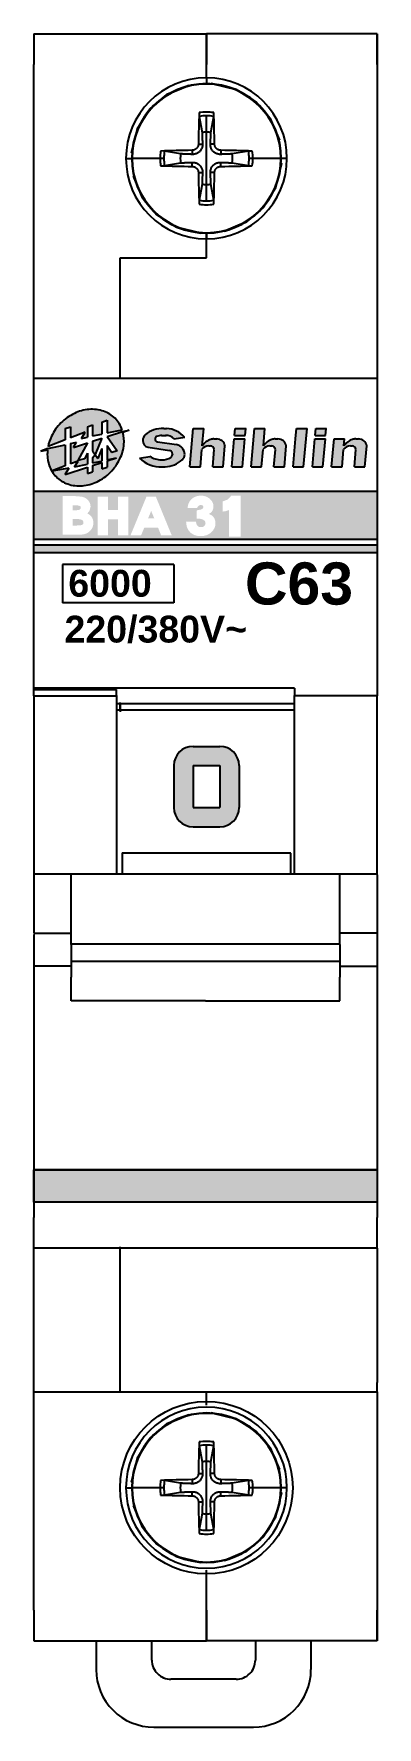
# Model space of a CAD drawing. Header units: inches. Extents: x 274.5 to 292.4, y 101.7 to 190.1.
import ezdxf

# ---------------------------------------------------------------- set-up
doc = ezdxf.new("R2010")
doc.units = ezdxf.units.IN
doc.header["$MEASUREMENT"] = 0
doc.styles.add('MtXpl_Arial', font='', dxfattribs={"height": 0.2})
doc.styles.get('MtXpl_Arial').set_extended_font_data('Arial', bold=True)

# ---------------------------------------------------------------- blocks, each defined once
blk = doc.blocks.new('M_SL_E')
for p, q in [((3.18, 5), (3.56, 5)), ((6.59, 0), (7.03, 5)), ((7.03, 5), (8.4, 5)), ((8.2, 2.73), (8.4, 5)), ((12.42, 4.09), (12.5, 5)), ((12.5, 5), (13.91, 5)), ((13.79, 4.09), (13.87, 5)), ((14.58, 0), (15.01, 5)), ((15.01, 5), (16.38, 5)), ((16.18, 2.73), (16.38, 5)), ((20.37, 3.64), (20.49, 5)), ((20.49, 5), (21.9, 5)), ((21.74, 3.64), (21.86, 5)), ((22.92, 4.09), (23, 5)), ((23, 5), (24.41, 5)), ((24.29, 4.09), (24.37, 5)), ((0.45, 3.49), (0.45, 3.35)), ((1.15, 2.54), (3.93, 2.11)), ((2.35, 3.27), (4.85, 2.89)), ((2.89, 4.09), (3.48, 4.09)), ((4.55, 3.64), (5.91, 3.86)), ((7.96, 0), (8.16, 2.27)), ((9.04, 2.73), (9.28, 2.73)), ((9.56, 0), (9.76, 2.27)), ((9.73, 3.64), (10.09, 3.64)), ((10.93, 0), (11.16, 2.73)), ((12.07, 0), (12.38, 3.64)), ((12.38, 3.64), (13.75, 3.64)), ((12.42, 4.09), (13.79, 4.09)), ((13.44, 0), (13.75, 3.64)), ((15.94, 0), (16.14, 2.27)), ((17.03, 2.73), (17.26, 2.73)), ((17.54, 0), (17.74, 2.27)), ((17.71, 3.64), (18.07, 3.64)), ((18.91, 0), (19.15, 2.73)), ((20.05, 0), (20.37, 3.64)), ((21.42, 0), (21.74, 3.64)), ((22.56, 0), (22.88, 3.64)), ((22.88, 3.64), (24.25, 3.64)), ((22.92, 4.09), (24.29, 4.09)), ((23.93, 0), (24.25, 3.64)), ((25.07, 0), (25.39, 3.64)), ((25.39, 3.64), (26.76, 3.64)), ((26.44, 0), (26.64, 2.27)), ((26.68, 2.73), (26.76, 3.64)), ((27.52, 2.73), (27.76, 2.73)), ((28.04, 0), (28.23, 2.27)), ((28.21, 3.64), (28.57, 3.64)), ((29.4, 0), (29.64, 2.73)), ((0, 1.14), (1.36, 1.36)), ((2.63, 0), (3.37, 0)), ((2.85, 0.91), (3.07, 0.91)), ((4.32, 1.66), (4.32, 1.6)), ((6.59, 0), (7.96, 0)), ((9.56, 0), (10.93, 0)), ((12.07, 0), (13.44, 0)), ((14.58, 0), (15.94, 0)), ((17.54, 0), (18.91, 0)), ((20.05, 0), (21.42, 0)), ((22.56, 0), (23.93, 0)), ((25.07, 0), (26.44, 0)), ((28.04, 0), (29.4, 0))]:
    blk.add_line(p, q)
for centre, radius, start, end in [((2.99, 1.61), 3.39, 86.8217, 130.9829), ((3.37, 1.61), 3.39, 41.5819, 86.8217), ((1.36, 3.49), 0.909, 130.9829, 184.481), ((1.27, 3.35), 0.818, 175.2764, 261.2538), ((2.41, 3.62), 0.364, 115.245, 180), ((2.41, 3.63), 0.364, 181.4669, 261.2538), ((2.91, 2.55), 1.54, 89.0654, 115.245), ((3.45, 2.55), 1.54, 44.8213, 90.9346), ((4.57, 1.58), 1.34, 0.9531, 78.0106), ((9.07, 1.59), 1.14, 91.2377, 143.0819), ((9.96, 1.56), 2.11, 107.9236, 146.5043), ((9.22, 2.19), 0.542, 9.0008, 84.0607), ((9.73, 2.27), 1.36, 90, 107.9236), ((10.08, 2.53), 1.11, 10.2203, 89.3839), ((17.05, 1.59), 1.14, 91.2377, 143.0819), ((17.94, 1.56), 2.11, 107.9236, 146.5043), ((17.2, 2.19), 0.542, 9.0008, 84.0607), ((17.71, 2.27), 1.36, 90, 107.9236), ((18.06, 2.53), 1.11, 10.2203, 89.3839), ((27.55, 1.59), 1.14, 91.2377, 143.0819), ((28.44, 1.56), 2.11, 107.9236, 146.5043), ((27.7, 2.19), 0.542, 9.0008, 84.0607), ((28.21, 2.27), 1.36, 90, 107.9236), ((28.56, 2.53), 1.11, 10.2203, 89.3839), ((2.79, 3.99), 3.99, 225.5962, 272.3288), ((2.85, 3.56), 2.65, 235.9529, 270.039), ((3.01, 3.01), 2.11, 268.4803, 301.1102), ((3.16, 3.68), 3.69, 273.1935, 311.4664), ((3.86, 1.66), 0.455, 0, 81.2538), ((3.86, 1.6), 0.455, 301.1102, 0), ((5, 1.6), 0.909, 311.4664, 0)]:
    blk.add_arc(centre, radius, start, end)
blk = doc.blocks.new('A$C7D7D530F')
for p, q in [((1.274, 3.003), (1.547, 3.092)), ((1.274, 3.003), (1.274, 2.401)), ((1.547, 3.092), (1.547, 2.506)), ((2.319, 2.802), (1.547, 2.506)), ((2.12, 2.483), (2.319, 2.802)), ((2.433, 3.092), (2.705, 3.18)), ((2.433, 3.092), (2.433, 2.55)), ((2.705, 3.18), (2.705, 2.608)), ((2.705, 2.608), (3.182, 2.709)), ((3.182, 3.335), (3.455, 3.424)), ((3.182, 3.335), (3.182, 2.709)), ((3.455, 3.424), (3.455, 2.767)), ((3.455, 2.767), (4.241, 2.934)), ((3.455, 2.582), (4.268, 2.846)), ((4.268, 2.846), (4.613, 2.913)), ((4.613, 2.913), (4.286, 2.781)), ((0.363, 1.955), (0, 1.809)), ((0, 1.809), (0.352, 1.877)), ((0.363, 1.955), (1.274, 2.149)), ((1.274, 2.401), (0.379, 2.058)), ((1.274, 2.149), (1.274, 1.042)), ((1.547, 2.207), (1.87, 2.276)), ((1.547, 2.207), (1.547, 1.147)), ((1.706, 2.013), (1.87, 2.276)), ((1.706, 2.013), (2.433, 2.25)), ((2.433, 2.25), (1.933, 1.322)), ((2.12, 2.483), (2.433, 2.55)), ((2.705, 2.338), (3.182, 2.493)), ((2.705, 2.338), (2.705, 1.836)), ((2.705, 1.836), (2.97, 1.435)), ((3.182, 2.493), (2.834, 1.642)), ((3.182, 1.954), (2.97, 1.435)), ((3.182, 1.954), (3.182, 1.298)), ((3.455, 2.582), (3.983, 1.828)), ((3.455, 2.104), (3.701, 1.752)), ((3.455, 2.104), (3.455, 1.356)), ((3.983, 1.828), (3.701, 1.752)), ((1.274, 1.042), (0.595, 0.781)), ((0.595, 0.781), (1.488, 0.939)), ((1.274, 0.597), (2.433, 0.974)), ((1.274, 0.597), (1.488, 0.939)), ((1.944, 1.299), (1.547, 1.147)), ((1.754, 0.995), (1.944, 1.299)), ((1.754, 0.995), (2.433, 1.139)), ((2.274, 1.413), (1.933, 1.322)), ((2.433, 1.708), (2.274, 1.413)), ((2.433, 1.708), (2.433, 1.139)), ((2.433, 0.974), (2.433, 0.64)), ((2.705, 1.464), (2.84, 1.632)), ((2.705, 1.464), (2.705, 1.197)), ((2.705, 1.197), (3.182, 1.298)), ((2.705, 1.062), (3.182, 1.217)), ((2.705, 1.062), (2.705, 0.729)), ((3.182, 1.217), (3.182, 0.884)), ((3.182, 0.884), (3.455, 0.972)), ((3.455, 1.306), (3.953, 1.468)), ((3.455, 1.356), (3.954, 1.462)), ((3.455, 1.306), (3.455, 0.972)), ((2.433, 0.64), (2.705, 0.729))]:
    blk.add_line(p, q)
for points in [[(3.871, 3.53, 0.114733), (3.277, 3.899, 0.103802), (2.511, 3.993, 0.091344), (1.75, 3.784, 0.08414), (1.052, 3.289, 0.08414), (0.556, 2.591, 0.064723), (0.379, 2.058, 0.064723)], [(0.352, 1.877, 0.005532), (0.348, 1.829, 0.103802), (0.441, 1.064, 0.114733), (0.811, 0.47, 0.114733), (1.405, 0.1, 0.103802), (2.17, 0.007, 0.091344), (2.932, 0.215, 0.08414), (3.63, 0.711, 0.08414), (4.125, 1.409, 0.091344), (4.334, 2.17, 0.082116), (4.286, 2.781, 0.114733)], [(4.241, 2.934, 0.000242), (4.24, 2.936, 0.114733), (3.871, 3.53, 0.114733)]]:
    blk.add_lwpolyline(points, format="xyb")

msp = doc.modelspace()

# ---------------------------------------------------------------- hatches: boundary and pattern name
h = msp.add_hatch(color=256)
h.paths.add_polyline_path([(278.491, 167.249, 0.08414), (278.986, 167.947), (278.986, 167.947), (278.986, 167.947), (278.986, 167.947, 0.091344), (279.195, 168.708, 0.082116), (279.147, 169.319), (279.474, 169.451), (279.129, 169.384), (278.316, 169.12), (278.844, 168.366), (278.562, 168.29), (278.316, 168.642), (278.316, 167.894), (278.765, 167.99), (278.316, 167.844), (278.316, 167.51), (278.043, 167.421), (278.043, 167.755), (277.566, 167.6), (277.566, 167.266), (277.294, 167.178), (277.294, 167.512), (276.135, 167.135), (276.349, 167.477), (275.456, 167.319), (276.135, 167.58), (276.135, 168.687), (275.224, 168.493), (274.861, 168.347), (275.213, 168.415, 0.005532), (275.209, 168.367, 0.103802), (275.302, 167.602, 0.114733), (275.672, 167.008, 0.114733), (276.266, 166.638, 0.103802), (277.031, 166.544, 0.091344), (277.793, 166.753, 0.08414)])
h.paths.add_polyline_path([(277.294, 168.788), (276.567, 168.551), (276.731, 168.814), (276.408, 168.745), (276.408, 167.685), (276.805, 167.837), (276.615, 167.533), (277.294, 167.677), (277.294, 168.246), (277.135, 167.951), (276.794, 167.86)], flags=17)
h.paths.add_polyline_path([(278.043, 169.031), (277.566, 168.876), (277.566, 168.374), (277.695, 168.18)], flags=17)
h.paths.add_polyline_path([(278.043, 168.492), (277.831, 167.973), (277.701, 168.17), (277.566, 168.002), (277.566, 167.735), (278.043, 167.836)], flags=17)
h.paths.add_polyline_path([(278.043, 169.873), (278.316, 169.962), (278.316, 169.305), (279.102, 169.472, 0.000295), (279.101, 169.474, -0.000242), (279.102, 169.472, 0.000242), (279.101, 169.474, 0.114733), (278.732, 170.068, 0.114733), (278.138, 170.437, 0.103802), (277.372, 170.531, 0.091344), (276.611, 170.322, 0.08414), (275.913, 169.827, 0.08414), (275.417, 169.129, 0.064723), (275.24, 168.596), (276.135, 168.939), (276.135, 169.541), (276.408, 169.63), (276.408, 169.044), (277.18, 169.34), (276.981, 169.021), (277.294, 169.088), (277.294, 169.63), (277.566, 169.718), (277.566, 169.146), (278.043, 169.247)])
h = msp.add_hatch(color=256)
h.paths.add_polyline_path([(280.82, 168.987, 0.362918), (280.943, 168.847), (281.94, 168.694, -0.349497), (282.365, 168.178, -0.214991), (282.243, 167.905, -0.168567), (281.348, 167.538), (281.184, 167.538, -0.206784), (280.002, 167.992), (280.547, 168.083, 0.149487), (281.14, 167.901), (281.228, 167.901, 0.129835), (281.641, 168.022, 0.281052), (281.729, 168.19, 0.389665), (281.575, 168.382), (280.461, 168.554, -0.370178), (280.184, 168.877), (280.184, 168.932, -0.217199), (280.309, 169.207, -0.195111), (281.275, 169.538), (281.425, 169.538, -0.2), (282.365, 169.083), (281.82, 168.992, 0.195486), (281.393, 169.174), (281.156, 169.174, 0.106474), (280.903, 169.115, 0.283387)])
h.paths.add_polyline_path([(283.361, 169.538), (282.813, 169.538), (282.638, 167.538), (283.186, 167.538), (283.265, 168.447, -0.241554), (283.639, 168.629), (283.712, 168.629, -0.339746), (283.904, 168.447), (283.825, 167.538), (284.372, 167.538), (284.468, 168.629, 0.359842), (284.037, 168.992), (283.893, 168.992, 0.078367), (283.725, 168.966, 0.169948), (283.281, 168.629)])
h.paths.add_polyline_path([(285.503, 168.992), (284.956, 168.992), (284.828, 167.538), (285.376, 167.538)])
h.paths.add_polyline_path([(285.551, 169.538), (285.003, 169.538), (284.972, 169.174), (285.519, 169.174)])
h.paths.add_polyline_path([(286.555, 169.538), (286.007, 169.538), (285.832, 167.538), (286.38, 167.538), (286.459, 168.447, -0.241554), (286.833, 168.629), (286.906, 168.629, -0.339746), (287.098, 168.447), (287.018, 167.538), (287.566, 167.538), (287.661, 168.629, 0.359842), (287.231, 168.992), (287.087, 168.992, 0.078367), (286.919, 168.966, 0.169948), (286.475, 168.629)])
h.paths.add_polyline_path([(288.697, 168.992), (288.745, 169.538), (288.197, 169.538), (288.15, 168.992), (288.022, 167.538), (288.57, 167.538)])
h.paths.add_polyline_path([(289.701, 168.992), (289.153, 168.992), (289.026, 167.538), (289.574, 167.538)])
h.paths.add_polyline_path([(289.749, 169.538), (289.201, 169.538), (289.169, 169.174), (289.717, 169.174)])
h.paths.add_polyline_path([(291.031, 168.629), (291.104, 168.629, -0.339746), (291.296, 168.447), (291.216, 167.538), (291.764, 167.538), (291.859, 168.629, 0.359842), (291.429, 168.992), (291.285, 168.992, 0.078367), (291.117, 168.966, 0.169948), (290.673, 168.629), (290.705, 168.992), (290.157, 168.992), (290.03, 167.538), (290.577, 167.538), (290.657, 168.447, -0.241554)])
h = msp.add_hatch(color=256)
h.paths.add_polyline_path([(292.402, 166.238), (274.502, 166.238), (274.502, 163.738), (292.402, 163.738)])
h.paths.add_polyline_path([(285.287, 163.896), (284.675, 163.896), (284.675, 165.279), (284.601, 165.253), (284.548, 165.234), (284.496, 165.216), (284.477, 165.216), (284.345, 165.198), (284.345, 165.726), (284.618, 165.83), (284.796, 166.029), (285.287, 166.029)], flags=16)
edge = h.paths.add_edge_path(flags=16)
edge.add_spline(control_points=[(282.708, 165.833), (282.61, 165.738), (282.549, 165.612), (282.528, 165.457), (282.528, 165.457), (282.517, 165.377), (282.517, 165.377), (282.517, 165.377), (283.001, 165.377), (283.001, 165.377), (283.001, 165.377), (283.033, 165.425), (283.033, 165.425), (283.033, 165.425), (283.098, 165.511), (283.098, 165.511), (283.098, 165.511), (283.206, 165.545), (283.206, 165.545), (283.206, 165.545), (283.31, 165.512), (283.31, 165.512), (283.31, 165.512), (283.343, 165.438), (283.343, 165.438), (283.343, 165.438), (283.319, 165.369), (283.319, 165.369), (283.319, 165.369), (283.242, 165.31), (283.242, 165.31), (283.242, 165.31), (283.002, 165.265), (283.002, 165.265), (283.002, 165.265), (282.995, 165.205), (282.995, 165.205), (282.995, 165.205), (282.995, 164.829), (282.995, 164.829), (282.995, 164.829), (283.064, 164.828), (283.064, 164.828), (283.197, 164.826), (283.297, 164.801), (283.363, 164.751), (283.425, 164.706), (283.453, 164.655), (283.453, 164.592), (283.453, 164.534), (283.432, 164.487), (283.388, 164.447), (283.343, 164.405), (283.286, 164.385), (283.215, 164.385), (283.146, 164.385), (283.092, 164.403), (283.049, 164.439), (283.007, 164.475), (282.978, 164.535), (282.965, 164.615), (282.965, 164.615), (282.955, 164.674), (282.955, 164.674), (282.955, 164.674), (282.441, 164.674), (282.441, 164.674), (282.441, 164.674), (282.446, 164.599), (282.446, 164.599), (282.459, 164.39), (282.534, 164.222), (282.671, 164.099), (282.806, 163.977), (282.982, 163.915), (283.194, 163.915), (283.416, 163.915), (283.603, 163.98), (283.748, 164.109), (283.896, 164.239), (283.971, 164.401), (283.971, 164.59), (283.971, 164.722), (283.931, 164.837), (283.853, 164.935), (283.799, 165.001), (283.712, 165.036), (283.63, 165.075), (283.684, 165.112), (283.746, 165.145), (283.782, 165.195), (283.839, 165.276), (283.868, 165.366), (283.868, 165.464), (283.868, 165.619), (283.803, 165.754), (283.677, 165.865), (283.553, 165.974), (283.398, 166.03), (283.216, 166.03), (283.014, 166.03), (282.843, 165.964), (282.708, 165.833)], knot_values=[0, 0, 0, 0, 1, 1, 1, 2, 2, 2, 3, 3, 3, 4, 4, 4, 5, 5, 5, 6, 6, 6, 7, 7, 7, 8, 8, 8, 9, 9, 9, 10, 10, 10, 11, 11, 11, 12, 12, 12, 13, 13, 13, 14, 14, 14, 15, 15, 15, 16, 16, 16, 17, 17, 17, 18, 18, 18, 19, 19, 19, 20, 20, 20, 21, 21, 21, 22, 22, 22, 23, 23, 23, 24, 24, 24, 25, 25, 25, 26, 26, 26, 27, 27, 27, 28, 28, 28, 29, 29, 29, 30, 30, 30, 31, 31, 31, 32, 32, 32, 33, 33, 33, 34, 34, 34, 34], degree=3, periodic=0)
edge = h.paths.add_edge_path(flags=16)
edge.add_spline(control_points=[(281.688, 163.962), (281.688, 163.962), (281.138, 163.962), (281.138, 163.962)], knot_values=[5, 5, 5, 5, 6, 6, 6, 6], degree=3, periodic=0)
edge.add_line((281.138, 163.962), (280.981, 164.35))
edge.add_spline(control_points=[(280.981, 164.35), (280.901, 164.35), (280.334, 164.35), (280.256, 164.35)], knot_values=[3, 3, 3, 3, 4, 4, 4, 4], degree=3, periodic=0)
edge.add_line((280.256, 164.35), (280.093, 163.962))
edge.add_spline(control_points=[(280.093, 163.962), (280.093, 163.962), (279.543, 163.962), (279.543, 163.962)], knot_values=[1, 1, 1, 1, 2, 2, 2, 2], degree=3, periodic=0)
edge.add_line((279.543, 163.962), (280.377, 165.983))
edge.add_spline(control_points=[(280.377, 165.983), (280.377, 165.983), (280.859, 165.983), (280.859, 165.983)], knot_values=[7, 7, 7, 7, 8, 8, 8, 8], degree=3, periodic=0)
edge.add_line((280.859, 165.983), (281.688, 163.962))
edge = h.paths.add_edge_path(flags=0)
edge.add_spline(control_points=[(280.782, 164.837), (280.679, 164.837), (280.558, 164.837), (280.454, 164.837)], knot_values=[1, 1, 1, 1, 2, 2, 2, 2], degree=3, periodic=0)
edge.add_line((280.454, 164.837), (280.619, 165.23))
edge.add_line((280.619, 165.23), (280.782, 164.837))
edge = h.paths.add_edge_path(flags=16)
edge.add_spline(control_points=[(278.895, 165.983), (278.895, 165.983), (278.895, 165.388), (278.895, 165.273), (278.795, 165.273), (278.465, 165.273), (278.365, 165.273), (278.365, 165.388), (278.365, 165.983), (278.365, 165.983), (278.365, 165.983), (277.836, 165.983), (277.836, 165.983), (277.836, 165.983), (277.836, 163.962), (277.836, 163.962), (277.836, 163.962), (278.365, 163.962), (278.365, 163.962), (278.365, 163.962), (278.365, 164.668), (278.365, 164.786), (278.465, 164.786), (278.795, 164.786), (278.895, 164.786), (278.895, 164.668), (278.895, 163.962), (278.895, 163.962), (278.895, 163.962), (279.422, 163.962), (279.422, 163.962), (279.422, 163.962), (279.422, 165.983), (279.422, 165.983), (279.422, 165.983), (278.895, 165.983), (278.895, 165.983)], knot_values=[0, 0, 0, 0, 1, 1, 1, 2, 2, 2, 3, 3, 3, 4, 4, 4, 5, 5, 5, 6, 6, 6, 7, 7, 7, 8, 8, 8, 9, 9, 9, 10, 10, 10, 11, 11, 11, 12, 12, 12, 12], degree=3, periodic=0)
edge = h.paths.add_edge_path(flags=16)
edge.add_spline(control_points=[(277.506, 164.932), (277.571, 164.84), (277.604, 164.73), (277.604, 164.606), (277.604, 164.487), (277.57, 164.377), (277.504, 164.278)], knot_values=[4, 4, 4, 4, 5, 5, 5, 6, 6, 6, 6], degree=3, periodic=0)
edge.add_spline(control_points=[(277.504, 164.278), (277.439, 164.181), (277.353, 164.107), (277.249, 164.059)], knot_values=[3, 3, 3, 3, 4, 4, 4, 4], degree=3, periodic=0)
edge.add_spline(control_points=[(277.249, 164.059), (277.148, 164.012), (277.01, 163.988), (276.838, 163.988)], knot_values=[2, 2, 2, 2, 3, 3, 3, 3], degree=3, periodic=0)
edge.add_spline(control_points=[(276.838, 163.988), (276.838, 163.988), (276.002, 163.988), (276.002, 163.988)], knot_values=[1, 1, 1, 1, 2, 2, 2, 2], degree=3, periodic=0)
edge.add_spline(control_points=[(276.002, 163.988), (276.002, 163.988), (276.002, 166.01), (276.002, 166.01)], knot_values=[0, 0, 0, 0, 1, 1, 1, 1], degree=3, periodic=0)
edge.add_spline(control_points=[(276.002, 166.01), (276.002, 166.01), (276.593, 166.009), (276.593, 166.009)], knot_values=[13, 13, 13, 13, 14, 14, 14, 14], degree=3, periodic=0)
edge.add_spline(control_points=[(276.593, 166.009), (276.593, 166.009), (277.004, 165.975), (277.01, 165.974)], knot_values=[12, 12, 12, 12, 13, 13, 13, 13], degree=3, periodic=0)
edge.add_spline(control_points=[(277.01, 165.974), (277.144, 165.941), (277.253, 165.878), (277.334, 165.786)], knot_values=[11, 11, 11, 11, 12, 12, 12, 12], degree=3, periodic=0)
edge.add_spline(control_points=[(277.334, 165.786), (277.415, 165.693), (277.457, 165.583), (277.457, 165.449), (277.457, 165.447), (277.457, 165.446), (277.457, 165.444)], knot_values=[9, 9, 9, 9, 10, 10, 10, 11, 11, 11, 11], degree=3, periodic=0)
edge.add_spline(control_points=[(277.457, 165.444), (277.457, 165.444), (277.404, 165.232), (277.395, 165.216)], knot_values=[8, 8, 8, 8, 8.99999, 8.99999, 8.99999, 8.99999], degree=3, periodic=0)
edge.add_spline(control_points=[(277.395, 165.216), (277.395, 165.216), (277.32, 165.137), (277.285, 165.101)], knot_values=[7, 7, 7, 7, 7.99999, 7.99999, 7.99999, 7.99999], degree=3, periodic=0)
edge.add_spline(control_points=[(277.285, 165.101), (277.384, 165.046), (277.465, 164.992), (277.506, 164.932)], knot_values=[6, 6, 6, 6, 7, 7, 7, 7], degree=3, periodic=0)
edge = h.paths.add_edge_path(flags=0)
edge.add_spline(control_points=[(277.035, 164.515), (277.071, 164.539), (277.088, 164.572), (277.088, 164.619), (277.088, 164.677), (277.066, 164.72), (277.019, 164.753)], knot_values=[1, 1, 1, 1, 2, 2, 2, 3, 3, 3, 3], degree=3, periodic=0)
edge.add_spline(control_points=[(277.035, 164.515), (277.011, 164.498), (276.941, 164.471), (276.75, 164.471)], knot_values=[3, 3, 3, 3, 4, 4, 4, 4], degree=3, periodic=0)
edge.add_spline(control_points=[(276.75, 164.471), (276.75, 164.471), (276.535, 164.471), (276.522, 164.471)], knot_values=[4, 4, 4, 4, 5, 5, 5, 5], degree=3, periodic=0)
edge.add_spline(control_points=[(276.522, 164.471), (276.522, 164.524), (276.522, 164.757), (276.522, 164.81)], knot_values=[5, 5, 5, 5, 6, 6, 6, 6], degree=3, periodic=0)
edge.add_spline(control_points=[(276.522, 164.81), (276.525, 164.81), (276.734, 164.81), (276.734, 164.81)], knot_values=[6, 6, 6, 6, 7, 7, 7, 7], degree=3, periodic=0)
edge.add_spline(control_points=[(276.734, 164.81), (276.868, 164.81), (276.967, 164.79), (277.019, 164.753)], knot_values=[0, 0, 0, 0, 1, 1, 1, 1], degree=3, periodic=0)
edge = h.paths.add_edge_path(flags=0)
edge.add_spline(control_points=[(276.908, 165.49), (276.934, 165.469), (276.947, 165.442), (276.947, 165.405), (276.947, 165.364), (276.933, 165.334), (276.904, 165.31)], knot_values=[1, 1, 1, 1, 2, 2, 2, 3, 3, 3, 3], degree=3, periodic=0)
edge.add_spline(control_points=[(276.904, 165.31), (276.872, 165.285), (276.815, 165.271), (276.738, 165.271)], knot_values=[3, 3, 3, 3, 4, 4, 4, 4], degree=3, periodic=0)
edge.add_spline(control_points=[(276.738, 165.271), (276.738, 165.271), (276.528, 165.271), (276.522, 165.271)], knot_values=[4, 4, 4, 4, 5, 5, 5, 5], degree=3, periodic=0)
edge.add_spline(control_points=[(276.522, 165.271), (276.522, 165.32), (276.522, 165.477), (276.522, 165.527)], knot_values=[5, 5, 5, 5, 6, 6, 6, 6], degree=3, periodic=0)
edge.add_spline(control_points=[(276.522, 165.527), (276.537, 165.527), (276.753, 165.527), (276.753, 165.527)], knot_values=[6, 6, 6, 6, 7, 7, 7, 7], degree=3, periodic=0)
edge.add_spline(control_points=[(276.753, 165.527), (276.753, 165.527), (276.908, 165.49), (276.908, 165.49)], knot_values=[0, 0, 0, 0, 0.99999, 0.99999, 0.99999, 0.99999], degree=3, periodic=0)
for points in [[(292.402, 163.438), (274.502, 163.438), (274.502, 163.038), (292.402, 163.038)], [(292.402, 130.838), (274.502, 130.838), (274.502, 129.138), (292.402, 129.138)]]:
    msp.add_hatch(color=256).paths.add_polyline_path(points)
h = msp.add_hatch(color=256)
h.paths.add_polyline_path([(285.202, 151.942, 0.414214), (284.202, 152.942), (282.802, 152.942, 0.414214), (281.802, 151.942), (281.802, 149.742, 0.414214), (282.802, 148.742), (284.202, 148.742, 0.414214), (285.202, 149.742)])
h.paths.add_polyline_path([(282.802, 151.942), (284.202, 151.942), (284.202, 149.742), (282.802, 149.742)], flags=16)

# ---------------------------------------------------------------- linework, layer by layer
for p, q in [((274.502, 190.138), (274.502, 188.538)), ((274.502, 190.138), (283.502, 190.138)), ((283.502, 190.138), (283.502, 188.538)), ((292.402, 190.138), (283.502, 190.138)), ((283.502, 188.538), (283.502, 190.138)), ((292.402, 188.538), (292.402, 190.138)), ((292.402, 190.138), (292.402, 188.538)), ((274.502, 155.911), (274.502, 188.538)), ((283.502, 187.838), (283.502, 188.538)), ((292.402, 188.538), (292.402, 155.572)), ((283.502, 187.838), (283.502, 187.538)), ((283.126, 185.827), (283.27, 184.984)), ((283.502, 185.004), (283.502, 185.859)), ((283.734, 184.984), (283.878, 185.827)), ((283.502, 183.638), (283.502, 185.004)), ((282.155, 183.869), (281.313, 184.014)), ((282.758, 184.06), (282.759, 183.846)), ((283.08, 184.382), (283.294, 184.381)), ((283.924, 184.382), (283.71, 184.381)), ((284.246, 184.06), (284.245, 183.846)), ((285.691, 184.014), (284.848, 183.869)), ((279.302, 183.638), (279.602, 183.638)), ((281.082, 183.638), (279.622, 183.638)), ((281.281, 183.638), (281.082, 183.638)), ((281.313, 183.261), (282.155, 183.406)), ((282.758, 183.216), (282.759, 183.43)), ((283.502, 182.271), (283.502, 183.638)), ((284.246, 183.216), (284.245, 183.43)), ((284.848, 183.406), (285.691, 183.261)), ((285.922, 183.638), (285.723, 183.638)), ((287.381, 183.638), (285.922, 183.638)), ((287.702, 183.638), (287.402, 183.638)), ((283.08, 182.893), (283.294, 182.895)), ((283.27, 182.291), (283.126, 181.449)), ((283.502, 181.416), (283.502, 182.271)), ((283.924, 182.893), (283.71, 182.895)), ((283.878, 181.449), (283.734, 182.291)), ((283.502, 179.738), (283.502, 179.438)), ((283.502, 179.438), (283.502, 179.738)), ((283.502, 178.438), (283.502, 179.438)), ((279.002, 178.438), (283.502, 178.438)), ((279.002, 172.138), (279.002, 178.437)), ((292.402, 172.138), (274.502, 172.138)), ((292.402, 172.138), (274.502, 172.138)), ((292.402, 172.138), (274.502, 172.138)), ((292.402, 166.238), (274.502, 166.238)), ((292.402, 163.738), (274.502, 163.738)), ((292.402, 163.438), (274.502, 163.438)), ((292.402, 163.038), (274.502, 163.038)), ((281.802, 162.438), (276.002, 162.438)), ((276.002, 162.438), (276.002, 160.438)), ((281.802, 162.438), (281.802, 160.438)), ((281.802, 160.438), (276.002, 160.438)), ((288.102, 155.979), (274.502, 155.979)), ((274.502, 155.572), (274.502, 155.911)), ((274.502, 155.911), (278.802, 155.911)), ((278.802, 155.572), (278.802, 155.911)), ((278.802, 155.588), (278.802, 146.266)), ((288.102, 155.979), (288.102, 155.572)), ((288.102, 146.266), (288.102, 155.588)), ((274.502, 155.572), (274.502, 143.195)), ((274.502, 155.572), (278.802, 155.572)), ((288.102, 155.166), (278.802, 155.166)), ((288.052, 154.838), (278.802, 154.838)), ((279.002, 154.795), (279.002, 155.234)), ((279.002, 155.181), (279.002, 154.741)), ((292.402, 155.572), (288.102, 155.572)), ((292.402, 146.231), (292.402, 155.572)), ((282.802, 152.942), (284.202, 152.942)), ((281.802, 151.942), (281.802, 149.742)), ((282.802, 151.942), (282.802, 149.742)), ((282.802, 151.942), (284.202, 151.942)), ((284.202, 151.942), (284.202, 149.742)), ((285.202, 151.942), (285.202, 149.742)), ((282.802, 149.742), (284.202, 149.742)), ((282.802, 148.742), (284.202, 148.742)), ((279.102, 147.382), (287.902, 147.382)), ((279.102, 147.382), (279.102, 146.266)), ((287.902, 146.266), (287.902, 147.365)), ((292.402, 146.266), (274.502, 146.266)), ((292.402, 146.231), (292.402, 139.138)), ((274.502, 143.195), (276.452, 143.195)), ((274.502, 143.119), (274.502, 141.473)), ((276.452, 142.628), (290.452, 142.628)), ((292.402, 143.195), (290.452, 143.195)), ((290.452, 142.588), (290.452, 140.884)), ((274.502, 141.473), (274.502, 128.338)), ((274.502, 141.473), (274.502, 128.338)), ((276.452, 141.473), (274.502, 141.473)), ((276.452, 141.728), (290.452, 141.728)), ((290.452, 141.473), (292.402, 141.473)), ((292.402, 139.138), (292.402, 128.338)), ((292.402, 139.138), (292.402, 128.338)), ((292.402, 139.138), (292.402, 128.338)), ((292.402, 130.838), (274.502, 130.838)), ((274.502, 126.738), (274.502, 128.338)), ((274.502, 126.738), (274.502, 128.338)), ((292.402, 126.738), (292.402, 128.338)), ((292.402, 126.738), (292.402, 128.338)), ((292.402, 126.738), (292.402, 128.338)), ((274.502, 119.738), (274.502, 127.538)), ((292.402, 126.738), (274.502, 126.738)), ((279.002, 119.738), (279.002, 126.821)), ((292.402, 126.738), (292.402, 119.738)), ((274.502, 119.238), (274.502, 119.738)), ((274.502, 119.238), (274.502, 119.738)), ((274.502, 119.238), (274.502, 119.738)), ((279.002, 119.238), (279.002, 119.738)), ((292.402, 119.238), (292.402, 119.738)), ((274.502, 119.238), (279.002, 119.238)), ((274.502, 107.838), (274.502, 119.238)), ((279.002, 119.238), (292.402, 119.238)), ((283.502, 118.538), (283.502, 119.238)), ((292.402, 119.238), (292.402, 107.838)), ((283.126, 116.427), (283.27, 115.584)), ((283.502, 115.604), (283.502, 116.459)), ((283.734, 115.584), (283.878, 116.427)), ((283.08, 114.982), (283.294, 114.981)), ((283.502, 114.238), (283.502, 115.604)), ((283.924, 114.982), (283.71, 114.981)), ((279.302, 114.238), (279.602, 114.238)), ((281.082, 114.238), (279.622, 114.238)), ((281.281, 114.238), (281.082, 114.238)), ((282.155, 114.469), (281.313, 114.614)), ((282.758, 114.66), (282.759, 114.446)), ((283.502, 112.871), (283.502, 114.238)), ((284.246, 114.66), (284.245, 114.446)), ((285.691, 114.614), (284.848, 114.469)), ((285.922, 114.238), (285.723, 114.238)), ((287.381, 114.238), (285.922, 114.238)), ((287.702, 114.238), (287.402, 114.238)), ((281.313, 113.861), (282.155, 114.006)), ((282.758, 113.816), (282.759, 114.03)), ((283.08, 113.493), (283.294, 113.495)), ((283.924, 113.493), (283.71, 113.495)), ((284.246, 113.816), (284.245, 114.03)), ((284.848, 114.006), (285.691, 113.861)), ((283.27, 112.891), (283.126, 112.049)), ((283.502, 112.016), (283.502, 112.871)), ((283.878, 112.049), (283.734, 112.891)), ((283.502, 107.838), (283.502, 109.933)), ((274.502, 107.838), (274.502, 106.238)), ((274.502, 107.838), (274.502, 106.238)), ((283.502, 107.838), (283.502, 106.238)), ((283.502, 106.238), (283.502, 107.838)), ((292.402, 106.238), (292.402, 107.838)), ((292.402, 107.838), (292.402, 106.238)), ((274.502, 106.238), (283.502, 106.238)), ((277.752, 106.238), (277.752, 104.738)), ((280.652, 105.238), (280.652, 106.238)), ((292.402, 106.238), (283.502, 106.238)), ((286.052, 106.238), (286.052, 105.238)), ((288.952, 106.238), (288.952, 104.738)), ((285.052, 104.238), (281.652, 104.238)), ((280.752, 101.738), (285.952, 101.738))]:
    msp.add_line(p, q)
for p, q in [((292.402, 172.138), (274.502, 172.138)), ((276.452, 142.588), (276.452, 146.266)), ((290.452, 142.588), (290.452, 146.266)), ((276.452, 142.588), (276.452, 142.226)), ((276.452, 142.226), (276.452, 141.228)), ((276.452, 141.228), (276.452, 140.884)), ((276.452, 139.65), (276.452, 140.884)), ((290.452, 139.65), (290.452, 140.884)), ((283.452, 139.65), (276.452, 139.65)), ((283.452, 139.65), (290.452, 139.65))]:
    msp.add_line(p, q).dxf.unprotected_set("ltscale", 0)
for points in [[(282.577, 187.443), (282.297, 187.346), (281.438, 186.966), (281.21, 186.793), (280.56, 186.222), (280.347, 185.93), (279.912, 185.202), (279.793, 184.842), (279.597, 183.936), (279.912, 185.202), (280.56, 186.222), (281.438, 186.966), (282.577, 187.443)], [(285.044, 187.237), (286.072, 186.593), (285.794, 186.793), (285.044, 187.237), (284.707, 187.346), (283.772, 187.545), (285.044, 187.237)], [(286.657, 185.93), (286.072, 186.593), (286.821, 185.717), (286.657, 185.93)], [(287.303, 184.58), (287.211, 184.842), (286.821, 185.717), (287.303, 184.58)], [(283.27, 184.984), (283.272, 184.942), (283.273, 184.903), (283.275, 184.866), (283.276, 184.831), (283.277, 184.797), (283.279, 184.765), (283.28, 184.735), (283.281, 184.706), (283.282, 184.679), (283.283, 184.653), (283.284, 184.628), (283.285, 184.604), (283.286, 184.581), (283.287, 184.559), (283.288, 184.538), (283.288, 184.517), (283.289, 184.498), (283.29, 184.479), (283.291, 184.461), (283.291, 184.444), (283.292, 184.427), (283.293, 184.411), (283.293, 184.396), (283.294, 184.381)], [(283.71, 184.381), (283.71, 184.396), (283.711, 184.411), (283.712, 184.427), (283.712, 184.444), (283.713, 184.461), (283.714, 184.479), (283.714, 184.498), (283.715, 184.517), (283.716, 184.538), (283.717, 184.559), (283.718, 184.581), (283.719, 184.604), (283.72, 184.628), (283.72, 184.653), (283.722, 184.679), (283.723, 184.706), (283.724, 184.735), (283.725, 184.765), (283.726, 184.797), (283.728, 184.831), (283.729, 184.866), (283.73, 184.903), (283.732, 184.942), (283.734, 184.984)], [(283.08, 184.382), (283.079, 184.362), (283.077, 184.341), (283.073, 184.32), (283.068, 184.3), (283.062, 184.279), (283.054, 184.259), (283.045, 184.24), (283.035, 184.221), (283.024, 184.203), (283.011, 184.186), (282.998, 184.17), (282.984, 184.155), (282.969, 184.141), (282.953, 184.128), (282.936, 184.116), (282.918, 184.105), (282.9, 184.094), (282.88, 184.085), (282.86, 184.078), (282.84, 184.071), (282.819, 184.066), (282.799, 184.063), (282.778, 184.06), (282.758, 184.06)], [(283.294, 184.381), (283.294, 184.346), (283.292, 184.311), (283.288, 184.277), (283.281, 184.244), (283.273, 184.211), (283.262, 184.179), (283.249, 184.146), (283.233, 184.113), (283.214, 184.081), (283.193, 184.05), (283.17, 184.021), (283.145, 183.995), (283.118, 183.97), (283.089, 183.947), (283.058, 183.925), (283.026, 183.907), (282.993, 183.891), (282.96, 183.877), (282.928, 183.867), (282.896, 183.858), (282.862, 183.852), (282.828, 183.848), (282.793, 183.846), (282.759, 183.846)], [(284.245, 183.846), (284.21, 183.846), (284.176, 183.848), (284.141, 183.852), (284.108, 183.858), (284.076, 183.867), (284.043, 183.877), (284.01, 183.891), (283.977, 183.907), (283.945, 183.925), (283.914, 183.947), (283.885, 183.97), (283.859, 183.995), (283.834, 184.021), (283.811, 184.05), (283.79, 184.081), (283.771, 184.113), (283.755, 184.146), (283.741, 184.179), (283.731, 184.211), (283.722, 184.244), (283.716, 184.277), (283.712, 184.311), (283.71, 184.346), (283.71, 184.381)], [(284.246, 184.06), (284.226, 184.06), (284.205, 184.063), (284.185, 184.066), (284.164, 184.071), (284.144, 184.078), (284.124, 184.085), (284.104, 184.094), (284.085, 184.104), (284.067, 184.116), (284.05, 184.128), (284.034, 184.141), (284.019, 184.155), (284.006, 184.17), (283.992, 184.186), (283.98, 184.203), (283.969, 184.221), (283.958, 184.24), (283.949, 184.259), (283.942, 184.279), (283.935, 184.3), (283.931, 184.32), (283.927, 184.341), (283.925, 184.362), (283.924, 184.382)], [(285.891, 184.02), (285.882, 184.02), (285.872, 184.021), (285.862, 184.021), (285.852, 184.021), (285.842, 184.021), (285.833, 184.021), (285.823, 184.021), (285.813, 184.021), (285.803, 184.021), (285.794, 184.021), (285.784, 184.021), (285.775, 184.02), (285.767, 184.02), (285.758, 184.02), (285.749, 184.019), (285.741, 184.019), (285.733, 184.018), (285.726, 184.018), (285.719, 184.017), (285.713, 184.017), (285.707, 184.016), (285.701, 184.015), (285.696, 184.015), (285.691, 184.014)], [(282.759, 183.846), (282.744, 183.846), (282.728, 183.847), (282.712, 183.848), (282.696, 183.848), (282.678, 183.849), (282.66, 183.85), (282.641, 183.85), (282.622, 183.851), (282.602, 183.852), (282.581, 183.853), (282.559, 183.854), (282.536, 183.854), (282.512, 183.855), (282.487, 183.856), (282.461, 183.857), (282.433, 183.858), (282.404, 183.86), (282.374, 183.861), (282.342, 183.862), (282.309, 183.863), (282.274, 183.865), (282.236, 183.866), (282.197, 183.868), (282.155, 183.869)], [(282.155, 183.406), (282.197, 183.408), (282.236, 183.409), (282.274, 183.411), (282.309, 183.412), (282.342, 183.413), (282.374, 183.415), (282.404, 183.416), (282.433, 183.417), (282.461, 183.418), (282.487, 183.419), (282.512, 183.42), (282.536, 183.421), (282.559, 183.422), (282.581, 183.423), (282.602, 183.424), (282.622, 183.424), (282.641, 183.425), (282.66, 183.426), (282.678, 183.426), (282.696, 183.427), (282.712, 183.428), (282.728, 183.428), (282.744, 183.429), (282.759, 183.43)], [(282.758, 183.216), (282.778, 183.215), (282.798, 183.213), (282.819, 183.209), (282.84, 183.204), (282.86, 183.198), (282.88, 183.19), (282.899, 183.181), (282.918, 183.171), (282.936, 183.16), (282.953, 183.147), (282.969, 183.134), (282.984, 183.12), (282.998, 183.105), (283.011, 183.089), (283.024, 183.072), (283.035, 183.054), (283.045, 183.036), (283.054, 183.016), (283.062, 182.996), (283.068, 182.976), (283.073, 182.955), (283.077, 182.934), (283.079, 182.914), (283.08, 182.893)], [(282.759, 183.43), (282.793, 183.43), (282.828, 183.428), (282.862, 183.423), (282.896, 183.417), (282.928, 183.409), (282.96, 183.398), (282.993, 183.385), (283.026, 183.369), (283.058, 183.35), (283.089, 183.329), (283.118, 183.305), (283.145, 183.281), (283.17, 183.254), (283.193, 183.225), (283.214, 183.194), (283.233, 183.162), (283.249, 183.129), (283.262, 183.096), (283.273, 183.064), (283.281, 183.032), (283.288, 182.998), (283.292, 182.964), (283.294, 182.929), (283.294, 182.895)], [(283.71, 182.895), (283.71, 182.929), (283.712, 182.964), (283.716, 182.998), (283.722, 183.032), (283.731, 183.064), (283.741, 183.096), (283.755, 183.129), (283.771, 183.162), (283.79, 183.194), (283.811, 183.225), (283.834, 183.254), (283.859, 183.281), (283.885, 183.305), (283.914, 183.329), (283.945, 183.35), (283.977, 183.369), (284.01, 183.385), (284.043, 183.398), (284.076, 183.409), (284.108, 183.417), (284.141, 183.423), (284.176, 183.428), (284.21, 183.43), (284.245, 183.43)], [(283.924, 182.893), (283.925, 182.914), (283.927, 182.934), (283.93, 182.955), (283.935, 182.976), (283.942, 182.996), (283.949, 183.016), (283.958, 183.035), (283.969, 183.054), (283.98, 183.072), (283.992, 183.089), (284.006, 183.105), (284.019, 183.12), (284.034, 183.134), (284.05, 183.147), (284.067, 183.159), (284.085, 183.171), (284.104, 183.181), (284.123, 183.19), (284.143, 183.198), (284.164, 183.204), (284.184, 183.209), (284.205, 183.213), (284.226, 183.215), (284.246, 183.216)], [(284.848, 183.869), (284.807, 183.868), (284.767, 183.866), (284.73, 183.865), (284.695, 183.863), (284.661, 183.862), (284.63, 183.861), (284.599, 183.86), (284.571, 183.858), (284.543, 183.857), (284.517, 183.856), (284.492, 183.855), (284.468, 183.854), (284.445, 183.854), (284.423, 183.853), (284.402, 183.852), (284.382, 183.851), (284.362, 183.85), (284.343, 183.85), (284.325, 183.849), (284.308, 183.848), (284.291, 183.848), (284.275, 183.847), (284.26, 183.846), (284.245, 183.846)], [(284.245, 183.43), (284.26, 183.429), (284.275, 183.428), (284.291, 183.428), (284.308, 183.427), (284.325, 183.426), (284.343, 183.426), (284.362, 183.425), (284.382, 183.424), (284.402, 183.424), (284.423, 183.423), (284.445, 183.422), (284.468, 183.421), (284.492, 183.42), (284.517, 183.419), (284.543, 183.418), (284.571, 183.417), (284.599, 183.416), (284.63, 183.415), (284.661, 183.413), (284.695, 183.412), (284.73, 183.411), (284.767, 183.409), (284.807, 183.408), (284.848, 183.406)], [(284.445, 179.836), (284.707, 179.928), (285.582, 180.319), (285.794, 180.482), (286.458, 181.067), (286.657, 181.345), (287.102, 182.095), (287.211, 182.432), (287.409, 183.367), (287.102, 182.095), (286.458, 181.067), (285.582, 180.319), (284.445, 179.836)], [(279.697, 182.711), (279.793, 182.432), (280.174, 181.574), (279.697, 182.711)], [(283.294, 182.895), (283.293, 182.88), (283.293, 182.864), (283.292, 182.848), (283.291, 182.831), (283.291, 182.814), (283.29, 182.796), (283.289, 182.777), (283.288, 182.758), (283.288, 182.738), (283.287, 182.717), (283.286, 182.695), (283.285, 182.672), (283.284, 182.648), (283.283, 182.623), (283.282, 182.596), (283.281, 182.569), (283.28, 182.54), (283.279, 182.51), (283.277, 182.478), (283.276, 182.445), (283.275, 182.409), (283.273, 182.372), (283.272, 182.333), (283.27, 182.291)], [(283.734, 182.291), (283.732, 182.333), (283.73, 182.372), (283.729, 182.409), (283.728, 182.445), (283.726, 182.478), (283.725, 182.51), (283.724, 182.54), (283.723, 182.569), (283.722, 182.596), (283.72, 182.623), (283.72, 182.648), (283.719, 182.672), (283.718, 182.695), (283.717, 182.717), (283.716, 182.738), (283.715, 182.758), (283.714, 182.777), (283.714, 182.796), (283.713, 182.814), (283.712, 182.831), (283.712, 182.848), (283.711, 182.864), (283.71, 182.88), (283.71, 182.895)], [(280.347, 181.345), (280.917, 180.695), (280.174, 181.574), (280.347, 181.345)], [(281.938, 180.047), (280.917, 180.695), (281.21, 180.482), (281.938, 180.047), (282.297, 179.928), (283.204, 179.732), (281.938, 180.047)], [(282.577, 118.043), (282.297, 117.946), (281.438, 117.566), (281.21, 117.393), (280.56, 116.822), (280.347, 116.53), (279.912, 115.802), (279.793, 115.442), (279.597, 114.536), (279.912, 115.802), (280.56, 116.822), (281.438, 117.566), (282.577, 118.043)], [(285.044, 117.837), (286.072, 117.193), (285.794, 117.393), (285.044, 117.837), (284.707, 117.946), (283.772, 118.145), (285.044, 117.837)], [(286.657, 116.53), (286.072, 117.193), (286.821, 116.317), (286.657, 116.53)], [(287.303, 115.18), (287.211, 115.442), (286.821, 116.317), (287.303, 115.18)], [(283.08, 114.982), (283.079, 114.962), (283.077, 114.941), (283.073, 114.92), (283.068, 114.9), (283.062, 114.879), (283.054, 114.859), (283.045, 114.84), (283.035, 114.821), (283.024, 114.803), (283.011, 114.786), (282.998, 114.77), (282.984, 114.755), (282.969, 114.741), (282.953, 114.728), (282.936, 114.716), (282.918, 114.705), (282.9, 114.694), (282.88, 114.685), (282.86, 114.678), (282.84, 114.671), (282.819, 114.666), (282.799, 114.663), (282.778, 114.66), (282.758, 114.66)], [(283.294, 114.981), (283.294, 114.946), (283.292, 114.911), (283.288, 114.877), (283.281, 114.844), (283.273, 114.811), (283.262, 114.779), (283.249, 114.746), (283.233, 114.713), (283.214, 114.681), (283.193, 114.65), (283.17, 114.621), (283.145, 114.595), (283.118, 114.57), (283.089, 114.547), (283.058, 114.525), (283.026, 114.507), (282.993, 114.491), (282.96, 114.477), (282.928, 114.467), (282.896, 114.458), (282.862, 114.452), (282.828, 114.448), (282.793, 114.446), (282.759, 114.446)], [(283.27, 115.584), (283.272, 115.542), (283.273, 115.503), (283.275, 115.466), (283.276, 115.431), (283.277, 115.397), (283.279, 115.365), (283.28, 115.335), (283.281, 115.306), (283.282, 115.279), (283.283, 115.253), (283.284, 115.228), (283.285, 115.204), (283.286, 115.181), (283.287, 115.159), (283.288, 115.138), (283.288, 115.117), (283.289, 115.098), (283.29, 115.079), (283.291, 115.061), (283.291, 115.044), (283.292, 115.027), (283.293, 115.011), (283.293, 114.996), (283.294, 114.981)], [(283.71, 114.981), (283.71, 114.996), (283.711, 115.011), (283.712, 115.027), (283.712, 115.044), (283.713, 115.061), (283.714, 115.079), (283.714, 115.098), (283.715, 115.117), (283.716, 115.138), (283.717, 115.159), (283.718, 115.181), (283.719, 115.204), (283.72, 115.228), (283.72, 115.253), (283.722, 115.279), (283.723, 115.306), (283.724, 115.335), (283.725, 115.365), (283.726, 115.397), (283.728, 115.431), (283.729, 115.466), (283.73, 115.503), (283.732, 115.542), (283.734, 115.584)], [(284.245, 114.446), (284.21, 114.446), (284.176, 114.448), (284.141, 114.452), (284.108, 114.458), (284.076, 114.467), (284.043, 114.477), (284.01, 114.491), (283.977, 114.507), (283.945, 114.525), (283.914, 114.547), (283.885, 114.57), (283.859, 114.595), (283.834, 114.621), (283.811, 114.65), (283.79, 114.681), (283.771, 114.713), (283.755, 114.746), (283.741, 114.779), (283.731, 114.811), (283.722, 114.844), (283.716, 114.877), (283.712, 114.911), (283.71, 114.946), (283.71, 114.981)], [(284.246, 114.66), (284.226, 114.66), (284.205, 114.663), (284.185, 114.666), (284.164, 114.671), (284.144, 114.678), (284.124, 114.685), (284.104, 114.694), (284.085, 114.704), (284.067, 114.716), (284.05, 114.728), (284.034, 114.741), (284.019, 114.755), (284.006, 114.77), (283.992, 114.786), (283.98, 114.803), (283.969, 114.821), (283.958, 114.84), (283.949, 114.859), (283.942, 114.879), (283.935, 114.9), (283.931, 114.92), (283.927, 114.941), (283.925, 114.962), (283.924, 114.982)], [(282.759, 114.446), (282.744, 114.446), (282.728, 114.447), (282.712, 114.448), (282.696, 114.448), (282.678, 114.449), (282.66, 114.45), (282.641, 114.45), (282.622, 114.451), (282.602, 114.452), (282.581, 114.453), (282.559, 114.454), (282.536, 114.454), (282.512, 114.455), (282.487, 114.456), (282.461, 114.457), (282.433, 114.458), (282.404, 114.46), (282.374, 114.461), (282.342, 114.462), (282.309, 114.463), (282.274, 114.465), (282.236, 114.466), (282.197, 114.468), (282.155, 114.469)], [(284.848, 114.469), (284.807, 114.468), (284.767, 114.466), (284.73, 114.465), (284.695, 114.463), (284.661, 114.462), (284.63, 114.461), (284.599, 114.46), (284.571, 114.458), (284.543, 114.457), (284.517, 114.456), (284.492, 114.455), (284.468, 114.454), (284.445, 114.454), (284.423, 114.453), (284.402, 114.452), (284.382, 114.451), (284.362, 114.45), (284.343, 114.45), (284.325, 114.449), (284.308, 114.448), (284.291, 114.448), (284.275, 114.447), (284.26, 114.446), (284.245, 114.446)], [(285.891, 114.62), (285.882, 114.62), (285.872, 114.621), (285.862, 114.621), (285.852, 114.621), (285.842, 114.621), (285.833, 114.621), (285.823, 114.621), (285.813, 114.621), (285.803, 114.621), (285.794, 114.621), (285.784, 114.621), (285.775, 114.62), (285.767, 114.62), (285.758, 114.62), (285.749, 114.619), (285.741, 114.619), (285.733, 114.618), (285.726, 114.618), (285.719, 114.617), (285.713, 114.617), (285.707, 114.616), (285.701, 114.615), (285.696, 114.615), (285.691, 114.614)], [(279.697, 113.311), (279.793, 113.032), (280.174, 112.174), (279.697, 113.311)], [(282.155, 114.006), (282.197, 114.008), (282.236, 114.009), (282.274, 114.011), (282.309, 114.012), (282.342, 114.013), (282.374, 114.015), (282.404, 114.016), (282.433, 114.017), (282.461, 114.018), (282.487, 114.019), (282.512, 114.02), (282.536, 114.021), (282.559, 114.022), (282.581, 114.023), (282.602, 114.024), (282.622, 114.024), (282.641, 114.025), (282.66, 114.026), (282.678, 114.026), (282.696, 114.027), (282.712, 114.028), (282.728, 114.028), (282.744, 114.029), (282.759, 114.03)], [(282.758, 113.816), (282.778, 113.815), (282.798, 113.813), (282.819, 113.809), (282.84, 113.804), (282.86, 113.798), (282.88, 113.79), (282.899, 113.781), (282.918, 113.771), (282.936, 113.76), (282.953, 113.747), (282.969, 113.734), (282.984, 113.72), (282.998, 113.705), (283.011, 113.689), (283.024, 113.672), (283.035, 113.654), (283.045, 113.636), (283.054, 113.616), (283.062, 113.596), (283.068, 113.576), (283.073, 113.555), (283.077, 113.534), (283.079, 113.514), (283.08, 113.493)], [(282.759, 114.03), (282.793, 114.03), (282.828, 114.028), (282.862, 114.023), (282.896, 114.017), (282.928, 114.009), (282.96, 113.998), (282.993, 113.985), (283.026, 113.969), (283.058, 113.95), (283.089, 113.929), (283.118, 113.905), (283.145, 113.881), (283.17, 113.854), (283.193, 113.825), (283.214, 113.794), (283.233, 113.762), (283.249, 113.729), (283.262, 113.696), (283.273, 113.664), (283.281, 113.632), (283.288, 113.598), (283.292, 113.564), (283.294, 113.529), (283.294, 113.495)], [(283.294, 113.495), (283.293, 113.48), (283.293, 113.464), (283.292, 113.448), (283.291, 113.431), (283.291, 113.414), (283.29, 113.396), (283.289, 113.377), (283.288, 113.358), (283.288, 113.338), (283.287, 113.317), (283.286, 113.295), (283.285, 113.272), (283.284, 113.248), (283.283, 113.223), (283.282, 113.196), (283.281, 113.169), (283.28, 113.14), (283.279, 113.11), (283.277, 113.078), (283.276, 113.045), (283.275, 113.009), (283.273, 112.972), (283.272, 112.933), (283.27, 112.891)], [(283.71, 113.495), (283.71, 113.529), (283.712, 113.564), (283.716, 113.598), (283.722, 113.632), (283.731, 113.664), (283.741, 113.696), (283.755, 113.729), (283.771, 113.762), (283.79, 113.794), (283.811, 113.825), (283.834, 113.854), (283.859, 113.881), (283.885, 113.905), (283.914, 113.929), (283.945, 113.95), (283.977, 113.969), (284.01, 113.985), (284.043, 113.998), (284.076, 114.009), (284.108, 114.017), (284.141, 114.023), (284.176, 114.028), (284.21, 114.03), (284.245, 114.03)], [(283.734, 112.891), (283.732, 112.933), (283.73, 112.972), (283.729, 113.009), (283.728, 113.045), (283.726, 113.078), (283.725, 113.11), (283.724, 113.14), (283.723, 113.169), (283.722, 113.196), (283.72, 113.223), (283.72, 113.248), (283.719, 113.272), (283.718, 113.295), (283.717, 113.317), (283.716, 113.338), (283.715, 113.358), (283.714, 113.377), (283.714, 113.396), (283.713, 113.414), (283.712, 113.431), (283.712, 113.448), (283.711, 113.464), (283.71, 113.48), (283.71, 113.495)], [(283.924, 113.493), (283.925, 113.514), (283.927, 113.534), (283.93, 113.555), (283.935, 113.576), (283.942, 113.596), (283.949, 113.616), (283.958, 113.635), (283.969, 113.654), (283.98, 113.672), (283.992, 113.689), (284.006, 113.705), (284.019, 113.72), (284.034, 113.734), (284.05, 113.747), (284.067, 113.759), (284.085, 113.771), (284.104, 113.781), (284.123, 113.79), (284.143, 113.798), (284.164, 113.804), (284.184, 113.809), (284.205, 113.813), (284.226, 113.815), (284.246, 113.816)], [(284.245, 114.03), (284.26, 114.029), (284.275, 114.028), (284.291, 114.028), (284.308, 114.027), (284.325, 114.026), (284.343, 114.026), (284.362, 114.025), (284.382, 114.024), (284.402, 114.024), (284.423, 114.023), (284.445, 114.022), (284.468, 114.021), (284.492, 114.02), (284.517, 114.019), (284.543, 114.018), (284.571, 114.017), (284.599, 114.016), (284.63, 114.015), (284.661, 114.013), (284.695, 114.012), (284.73, 114.011), (284.767, 114.009), (284.807, 114.008), (284.848, 114.006)], [(284.445, 110.436), (284.707, 110.528), (285.582, 110.919), (285.794, 111.082), (286.458, 111.667), (286.657, 111.945), (287.102, 112.695), (287.211, 113.032), (287.409, 113.967), (287.102, 112.695), (286.458, 111.667), (285.582, 110.919), (284.445, 110.436)], [(280.347, 111.945), (280.917, 111.295), (280.174, 112.174), (280.347, 111.945)], [(281.938, 110.647), (280.917, 111.295), (281.21, 111.082), (281.938, 110.647), (282.297, 110.528), (283.204, 110.332), (281.938, 110.647)]]:
    msp.add_lwpolyline(points)
msp.add_lwpolyline([(274.502, 130.838), (292.402, 130.838), (292.402, 129.138), (274.502, 129.138)], close=True)
msp.add_circle((283.502, 114.238), 4.5)
for centre, radius, start, end in [((283.502, 183.638), 4.2, 90, 180), ((283.502, 183.638), 3.9, 90, 180), ((283.502, 183.638), 3.88, 0, 180), ((283.502, 183.638), 4.2, 0, 90), ((283.502, 183.638), 3.9, 0, 90), ((283.502, 183.638), 2.419, 80.90594, 99.09404), ((283.502, 183.635), 2.224, 90.00314, 99.74458), ((283.502, 183.635), 2.224, 80.25543, 89.99686), ((283.502, 183.638), 1.366, 90, 99.76664), ((283.502, 183.638), 1.366, 80.23336, 90), ((283.5, 183.638), 2.418, 170.90452, 180.00137), ((283.505, 183.638), 2.224, 170.25543, 179.99686), ((283.499, 183.638), 2.224, 0.00314, 9.74458), ((283.503, 183.638), 2.418, 359.99859, 9.09545), ((283.502, 183.638), 4.2, 180, 270), ((283.502, 183.638), 3.9, 180, 270), ((283.502, 183.638), 3.88, 180, 270), ((283.5, 183.638), 2.418, 179.99859, 189.09545), ((283.505, 183.638), 2.224, 180.00314, 189.74458), ((283.502, 183.638), 1.366, 170.23336, 189.76664), ((283.502, 183.638), 3.88, 270, 0), ((283.502, 183.638), 4.2, 270, 0), ((283.502, 183.638), 3.9, 270, 0), ((283.502, 183.638), 1.366, 350.23336, 9.76664), ((283.499, 183.638), 2.224, 350.25543, 359.99686), ((283.503, 183.638), 2.418, 350.90452, 0.00137), ((283.502, 183.638), 1.366, 260.23336, 270), ((283.502, 183.638), 1.366, 270, 279.76664), ((283.502, 183.637), 2.419, 260.90594, 279.09404), ((283.502, 183.641), 2.224, 260.25543, 269.99686), ((283.502, 183.641), 2.224, 270.00314, 279.74458), ((282.802, 151.942), 1, 90, 180), ((284.202, 151.942), 1, 0, 90), ((282.802, 149.742), 1, 180, 270), ((284.202, 149.742), 1, 270, 0), ((283.502, 114.238), 4.2, 90, 180), ((283.502, 114.238), 3.9, 90, 180), ((283.502, 114.238), 3.88, 0, 180), ((283.502, 114.238), 4.2, 0, 90), ((283.502, 114.238), 3.9, 0, 90), ((283.502, 114.238), 2.419, 80.90594, 99.09404), ((283.502, 114.235), 2.224, 90.00314, 99.74458), ((283.502, 114.235), 2.224, 80.25543, 89.99686), ((283.502, 114.238), 1.366, 90, 99.76664), ((283.502, 114.238), 1.366, 80.23336, 90), ((283.502, 114.238), 4.2, 180, 270), ((283.502, 114.238), 3.9, 180, 270), ((283.502, 114.238), 3.88, 180, 270), ((283.5, 114.238), 2.418, 170.90452, 180.00137), ((283.5, 114.238), 2.418, 179.99859, 189.09545), ((283.505, 114.238), 2.224, 170.25543, 179.99686), ((283.505, 114.238), 2.224, 180.00314, 189.74458), ((283.502, 114.238), 1.366, 170.23336, 189.76664), ((283.502, 114.238), 3.9, 270, 0), ((283.502, 114.238), 4.2, 270, 0), ((283.502, 114.238), 3.88, 270, 0), ((283.502, 114.238), 1.366, 350.23336, 9.76664), ((283.499, 114.238), 2.224, 0.00314, 9.74458), ((283.499, 114.238), 2.224, 350.25543, 359.99686), ((283.503, 114.238), 2.418, 359.99859, 9.09545), ((283.503, 114.238), 2.418, 350.90452, 0.00137), ((283.502, 114.238), 1.366, 260.23336, 270), ((283.502, 114.238), 1.366, 270, 279.76664), ((283.502, 114.237), 2.419, 260.90594, 279.09404), ((283.502, 114.241), 2.224, 260.25543, 269.99686), ((283.502, 114.241), 2.224, 270.00314, 279.74458), ((281.652, 105.238), 1, 180, 225), ((285.052, 105.238), 1, 315, 0), ((280.752, 104.738), 3, 180, 225), ((281.652, 105.238), 1, 225, 269.99999), ((285.052, 105.238), 1, 270, 315), ((285.952, 104.738), 3, 315, 0), ((280.752, 104.738), 3, 225, 270), ((285.952, 104.738), 3, 270, 315)]:
    msp.add_arc(centre, radius, start, end)
for centre, major_axis, start_param, end_param in [((283.769, 183.636), (-0.052, -7.993), 4.409166, 4.619534), ((283.235, 183.636), (-0.052, 7.993), 4.805244, 5.015612), ((283.503, 183.371), (-7.993, -0.052), 4.805244, 5.015612), ((283.5, 183.371), (-7.993, 0.052), 4.409166, 4.619534), ((283.503, 183.905), (7.993, -0.052), 4.409166, 4.619534), ((283.5, 183.905), (7.993, 0.052), 4.805244, 5.015612), ((283.769, 183.639), (0.052, -7.993), 4.805244, 5.015612), ((283.235, 183.639), (0.052, 7.993), 4.409166, 4.619534), ((283.769, 114.236), (-0.052, -7.993), 4.409166, 4.619534), ((283.235, 114.236), (-0.052, 7.993), 4.805244, 5.015612), ((283.503, 113.971), (-7.993, -0.052), 4.805244, 5.015612), ((283.5, 113.971), (-7.993, 0.052), 4.409166, 4.619534), ((283.503, 114.505), (7.993, -0.052), 4.409166, 4.619534), ((283.769, 114.239), (0.052, -7.993), 4.805244, 5.015612), ((283.235, 114.239), (0.052, 7.993), 4.409166, 4.619534), ((283.5, 114.505), (7.993, 0.052), 4.805244, 5.015612)]:
    msp.add_ellipse(centre, major_axis=major_axis, ratio=0.087156, start_param=start_param, end_param=end_param)

# ---------------------------------------------------------------- block references
msp.add_blockref('A$C7D7D530F', (274.861, 166.538))
at = {"xscale": 0.40000000000055, "yscale": 0.40000000000009, "zscale": 0.40000000000005}
msp.add_blockref('M_SL_E', (280.002, 167.538), dxfattribs=at)

# ---------------------------------------------------------------- texts
at = {"attachment_point": 1, "style": 'MtXpl_Arial'}
for s, insert, char_height, width in [('{\\fArial|b1|i0|c0|p34;6000}', (276.298, 162.154), 1.4, 7.19073), ('{\\fArial|b1|i0|c0|p34;C63}', (285.51, 162.544), 2.2, 5.91194), ('{\\fArial|b1|i0|c0|p34;220/380V\\fArial|b1|i0|c136|p0;~}', (276.099, 159.762), 1.4, 9.6739)]:
    msp.add_mtext(s, dxfattribs=dict(at, insert=insert, char_height=char_height, width=width))

doc.saveas('drawing.dxf')
